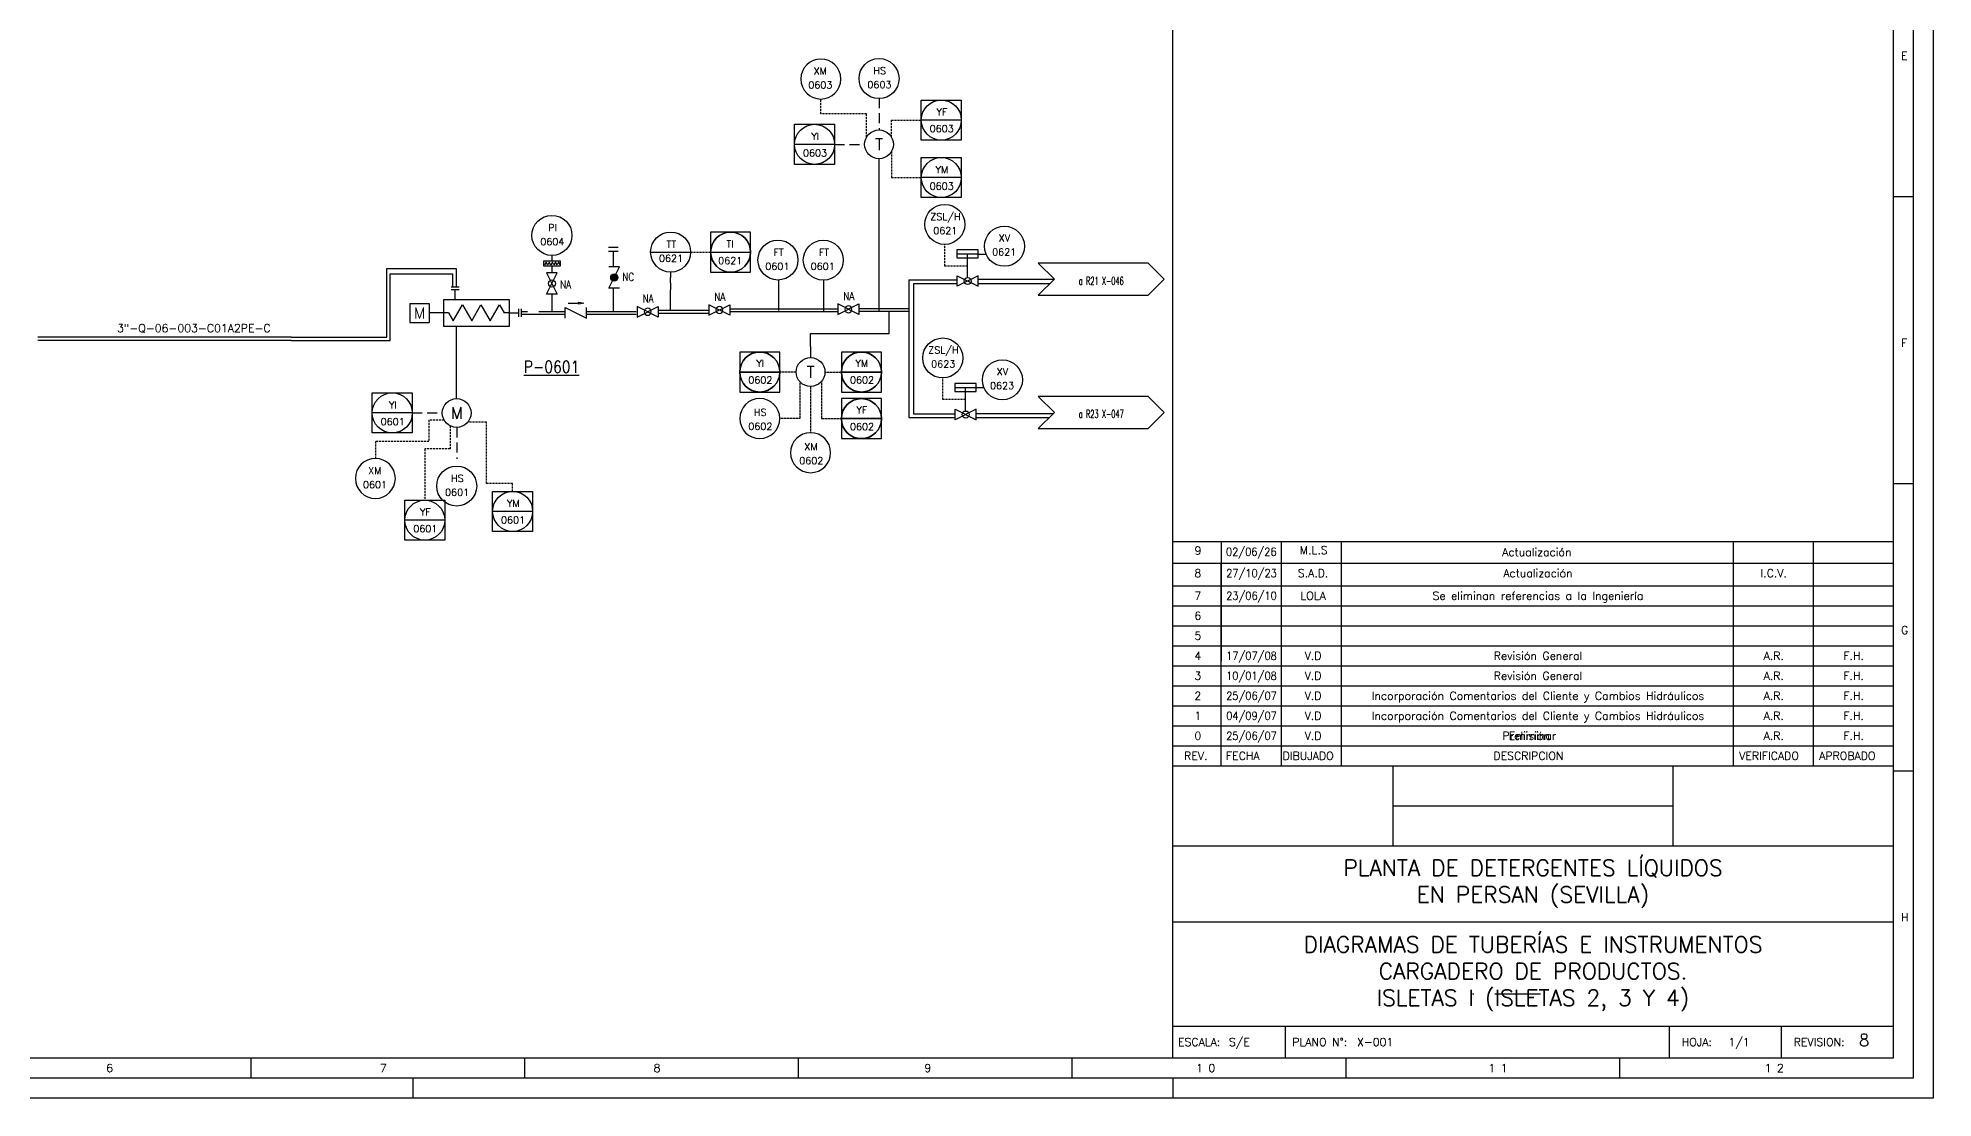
# Model space of a CAD drawing. Header units: millimetres. Extents: x 199 to 3946, y 1635 to 2230.
# Drawn here: x 1559.2 to 2032.9, y 1635.1 to 1900 of the extents above; entities that cross this region are included whole.
import ezdxf
from ezdxf.enums import TextEntityAlignment as Align

# ---------------------------------------------------------------- set-up
doc = ezdxf.new("R2010")
doc.units = ezdxf.units.MM
doc.linetypes.add('TRAZOS', pattern=[0.75, 0.5, -0.25])
for name, color, linetype in [('CAJETIN', 1, 'Continuous'), ('EQUIPOS', 5, 'Continuous'), ('EQUIPOS 02', 1, 'Continuous'), ('FORMATO', 7, 'Continuous'), ('INSTRUMENTOS', 1, 'Continuous'), ('TEX', 7, 'Continuous'), ('TEX EQUIPOS', 6, 'Continuous'), ('TEXTO-VALVULAS Y ACCESORIOS', 7, 'Continuous'), ('TUBERIA', 5, 'Continuous'), ('TUBERÍA2', 1, 'TRAZOS'), ('VALVULAS Y ACCESORIOS', 1, 'Continuous')]:
    doc.layers.add(name, color=color, linetype=linetype)
doc.layers.add('TUBERÍA3', color=1, linetype='Continuous', true_color=0xff0000)
doc.styles.add('PY', font='ROMANS.shx')
doc.styles.add('PY1', font='ROMANS.shx', dxfattribs={"width": 0.8})
doc.linetypes.add('SEÑAL_MECANICA2', pattern='A,4.411183,["o",PY,S=4.130212,R=360,X=0,Y=-1.374288],0.588817,-0.374158,["",PY,S=2,R=360,X=0,Y=-0.688262],-2.183682', length=7.55784)

# ---------------------------------------------------------------- blocks, each defined once
blk = doc.blocks.new('SEÑAL CIRCU MARCO')
at = {"color": 1, "linetype": 'Continuous', "ltscale": 0.5}
blk.add_line((5.7, 5.7), (-5.7, 5.7), dxfattribs=at)
at = {"color": 1, "flags": 128}
blk.add_lwpolyline([(5.7, 0), (-5.7, 0), (-5.7, 11.4), (5.7, 11.4)], close=True, dxfattribs=at)
at = {"color": 1}
blk.add_circle((0, 5.7), 5.7, dxfattribs=at)
at = {"style": 'PY'}
for tag, p in [('XXX', (0.18, 7.98)), ('YYY', (0.13, 3.24))]:
    blk.add_attdef(tag, text='', height=2, dxfattribs=at).set_placement(p, align=Align.MIDDLE)
blk = doc.blocks.new('SEÑAL CIR')
at = {"color": 1}
blk.add_circle((0, 5.7), 5.7, dxfattribs=at)
at = {"layer": 'INSTRUMENTOS', "linetype": 'Continuous', "style": 'PY', "flags": 4}
for p in [(0.18, 6.94), (0.13, 2.95)]:
    blk.add_attdef('---', text='', height=2, dxfattribs=at).set_placement(p, align=Align.CENTER)
blk = doc.blocks.new('VALV GLOB-V')
at = {"layer": 'INSTRUMENTOS', "color": 1, "flags": 128}
blk.add_lwpolyline([(5.7, -1.43), (5.7, 1.43), (0, -1.43), (0, 1.43)], close=True, dxfattribs=at)
at = {"layer": 'INSTRUMENTOS', "color": 1}
blk.add_circle((2.85, 0), 0.95, dxfattribs=at)
at = {"layer": 'INSTRUMENTOS', "color": 7, "linetype": 'SEÑAL_MECANICA2', "style": 'PY'}
blk.add_attdef('REF.', text='', height=2, dxfattribs=at).set_placement((3, -3.37), align=Align.MIDDLE)
blk = doc.blocks.new('DIAFRAGMA')
at = {"layer": 'INSTRUMENTOS', "color": 1, "ltscale": 0.1, "flags": 128}
blk.add_lwpolyline([(0, -2.25), (0, 2.25), (1.5, 2.25), (1.5, -2.25)], close=True, dxfattribs=at)
blk.add_lwpolyline([(0.46, -2.25), (1.12, -1.86), (0.38, -1.43), (1.12, -1), (0.38, -0.56), (1.12, -0.13), (0.38, 0.3), (1.12, 0.73), (0.38, 1.17), (1.12, 1.6), (0.38, 2.03), (0.75, 2.25)], dxfattribs=at)
blk = doc.blocks.new('MARCO-A1')
at = {"layer": 'FORMATO', "color": 5}
for p, q in [((831, 225.25), (836, 225.25)), ((831, 153.5), (836, 153.5)), ((831, 81.75), (836, 81.75)), ((420.5, 10), (420.5, 5)), ((488.92, 10), (488.92, 5)), ((557.33, 10), (557.33, 5)), ((625.75, 10), (625.75, 5)), ((694.17, 10), (694.17, 5)), ((762.58, 10), (762.58, 5))]:
    blk.add_line(p, q, dxfattribs=at)
at = {"layer": 'FORMATO', "color": 1, "linetype": 'Continuous'}
for p, q in [((461, 5), (461, 0)), ((651, 5), (651, 0))]:
    blk.add_line(p, q, dxfattribs=at)
at = {"layer": 'FORMATO', "color": 1}
blk.add_lwpolyline([(0, 594), (841, 594), (841, 0), (0, 0)], close=True, dxfattribs=at)
at = {"layer": 'FORMATO', "color": 5}
blk.add_lwpolyline([(5, 589), (836, 589), (836, 5), (5, 5)], close=True, dxfattribs=at)
at = {"layer": 'FORMATO', "color": 8, "linetype": 'Continuous'}
blk.add_lwpolyline([(10, 584), (831, 584), (831, 10), (10, 10)], close=True, dxfattribs=at)
at = {"layer": 'FORMATO', "color": 1, "style": 'PY'}
for s, p in [('E', (833, 259.42)), ('F', (833, 187.67)), ('G', (833, 115.92)), ('H', (833, 44.17)), ('6', (384.34, 6.5)), ('7', (452.75, 6.5)), ('8', (521.17, 6.5)), ('9', (588.85, 6.5)), ('1 0', (656.77, 6.5)), ('1 1', (729.83, 6.5)), ('1 2', (798.88, 6.5))]:
    blk.add_text(s, height=2, dxfattribs=at).set_placement(p)
blk = doc.blocks.new('BOMBA VOLUMETRICA')
at = {"layer": 'EQUIPOS', "linetype": 'Continuous'}
for p, q in [((-11.27, -4.05), (-11.27, -8.85)), ((-11.27, -4.05), (-6.47, -4.05)), ((-6.47, -4.05), (-6.47, -8.85)), ((-0.45, -8.45), (1.86, -4.45)), ((0, -3.12), (0, -0.67)), ((1.86, -4.45), (4.17, -8.45)), ((4.17, -8.45), (6.48, -4.45)), ((6.48, -4.45), (8.79, -8.45)), ((8.79, -8.45), (11.1, -4.45)), ((11.1, -4.45), (12.25, -6.45)), ((-11.27, -8.85), (-6.47, -8.85)), ((-1.61, -6.45), (-6.47, -6.45)), ((-1.61, -6.45), (-0.45, -8.45)), ((13.52, -6.45), (12.25, -6.45)), ((13.52, -6.45), (15.97, -6.45))]:
    blk.add_line(p, q, dxfattribs=at)
at = {"layer": 'EQUIPOS', "linetype": 'Continuous', "flags": 128}
blk.add_lwpolyline([(-2.78, -3.12), (13.52, -3.12), (13.52, -9.79), (-2.78, -9.79)], close=True, dxfattribs=at)
at = {"layer": 'VALVULAS Y ACCESORIOS', "ltscale": 0.1}
for p, q in [((1, 0), (-1, 0)), ((1, -0.67), (-1, -0.67)), ((15.97, -7.45), (15.97, -5.45)), ((16.64, -7.45), (16.64, -5.45))]:
    blk.add_line(p, q, dxfattribs=at)
at = {"layer": 'EQUIPOS 02', "style": 'PY'}
blk.add_text('M', height=2.8, dxfattribs=at).set_placement((-8.87, -6.45), align=Align.MIDDLE)
at = {"layer": 'TEX EQUIPOS', "linetype": 'Continuous', "style": 'PY1', "width": 0.8}
blk.add_attdef('REF_EQUIPO', text='', height=3, dxfattribs=at).set_placement((2.35, -13.59), align=Align.MIDDLE_CENTER)
blk = doc.blocks.new('VALVULA RETENCION')
at = {"layer": 'VALVULAS Y ACCESORIOS'}
blk.add_line((0.79, 2.4), (3.43, 2.4), dxfattribs=at)
at = {"layer": 'VALVULAS Y ACCESORIOS', "flags": 128}
blk.add_lwpolyline([(0, -1.33), (0, 1.33), (5.33, -1.33), (5.33, 1.33)], dxfattribs=at)
blk.add_lwpolyline([(4.65, 2.4), (3.43, 2.14), (3.43, 2.66)], close=True, dxfattribs=at)
at = {"layer": 'TEXTO-VALVULAS Y ACCESORIOS', "linetype": 'SEÑAL_MECANICA2', "style": 'PY1', "width": 0.8}
blk.add_attdef('REF.', text='', height=2, dxfattribs=at).set_placement((2.94, -3.07), align=Align.MIDDLE)
blk = doc.blocks.new('VALV DE MARIPOSA')
at = {"layer": 'VALVULAS Y ACCESORIOS'}
h = blk.add_hatch(color=256, dxfattribs=at)
edge = h.paths.add_edge_path()
edge.add_arc((2.67, 0), 0.889, 0, 360)
at = {"layer": 'VALVULAS Y ACCESORIOS', "flags": 128}
blk.add_lwpolyline([(0, -1.33), (0, 1.33), (5.33, -1.33), (5.33, 1.33)], dxfattribs=at)
at = {"layer": 'VALVULAS Y ACCESORIOS'}
blk.add_circle((2.67, 0), 0.889, dxfattribs=at)
at = {"layer": 'TEXTO-VALVULAS Y ACCESORIOS', "linetype": 'SEÑAL_MECANICA2', "style": 'PY1', "width": 0.8}
blk.add_attdef('REF.', text='', height=2, dxfattribs=at).set_placement((2.94, -3.07), align=Align.MIDDLE)
blk = doc.blocks.new('BANDERA DE FLUJO')
at = {"layer": 'TEX', "color": 1, "ltscale": 0.1, "flags": 128}
blk.add_lwpolyline([(-4, 4), (-31.46, 4), (-27.46, 0), (-31.46, -4), (-4, -4), (0, 0)], close=True, dxfattribs=at)
at = {"layer": 'TEX', "style": 'PY1', "width": 0.8}
for tag, p in [('ETIQUETA-LINEA-1', (-15.73, 0.61)), ('ETIQUETA-LINEA-2', (-15.73, -2.91))]:
    blk.add_attdef(tag, text='', height=2, dxfattribs=at).set_placement(p, align=Align.CENTER)

msp = doc.modelspace()

# ---------------------------------------------------------------- linework, layer by layer
at = {"color": 1}
for p, q in [((1769.43, 1831.83), (1769.43, 1869.77)), ((1687.66, 1845.63), (1687.66, 1844.27)), ((1687.66, 1842.92), (1687.66, 1841.25)), ((1712.34, 1846.45), (1722.34, 1846.45)), ((1794.21, 1845.98), (1796.16, 1845.98)), ((1717.34, 1841.46), (1717.34, 1840.1)), ((1717.34, 1838.75), (1717.34, 1840.1)), ((1717.34, 1838.75), (1717.34, 1837.07)), ((1687.66, 1835.98), (1687.66, 1831.65)), ((1717.34, 1831.81), (1717.34, 1837.07)), ((1663.85, 1809.87), (1663.85, 1827.91)), ((1793.7, 1812.61), (1795.64, 1812.61))]:
    msp.add_line(p, q, dxfattribs=at)
at = {"color": 5, "linetype": 'Continuous'}
for p, q in [((1646.4, 1825.17), (1646.4, 1842.33)), ((1646.4, 1842.33), (1663.73, 1842.33)), ((1663.73, 1842.33), (1663.73, 1837.7)), ((1776.9, 1839.54), (1776.9, 1805.11)), ((1622.56, 1825.17), (1646.4, 1825.17))]:
    msp.add_line(p, q, dxfattribs=at)
at = {"color": 4, "linetype": 'Continuous'}
for p, q in [((1647.26, 1824.37), (1647.26, 1841.06)), ((1647.26, 1841.06), (1662.84, 1841.06)), ((1662.84, 1841.06), (1662.84, 1837.7)), ((1778.05, 1838.63), (1778.05, 1806.04)), ((1622.56, 1824.37), (1647.26, 1824.37))]:
    msp.add_line(p, q, dxfattribs=at)
at = {"color": 4}
for p, q in [((1776.88, 1839.55), (1788.9, 1839.55)), ((1794.23, 1839.68), (1813.16, 1839.68)), ((1778.05, 1806.02), (1788.46, 1806.02)), ((1793.74, 1806.17), (1812.91, 1806.17))]:
    msp.add_line(p, q, dxfattribs=at)
at = {"color": 5}
for p, q in [((1778.05, 1838.64), (1788.89, 1838.64)), ((1794.26, 1838.62), (1812.14, 1838.62)), ((1776.9, 1805.11), (1788.45, 1805.11)), ((1793.72, 1805.11), (1811.83, 1805.11))]:
    msp.add_line(p, q, dxfattribs=at)
at = {"color": 1, "linetype": 'Continuous'}
for p, q in [((1771.98, 1826.16), (1771.98, 1831.58)), ((1752.32, 1822.85), (1752.32, 1826.16)), ((1752.32, 1826.16), (1771.98, 1826.16))]:
    msp.add_line(p, q, dxfattribs=at)
at = {"color": 1}
for centre in [(1769.43, 1873.38), (1752.32, 1816.49), (1663.86, 1806.27)]:
    msp.add_circle(centre, 3.6, dxfattribs=at)
at = {"layer": 'CAJETIN', "color": 8, "linetype": 'Continuous'}
for p, q in [((1842.91, 1645.11), (1842.91, 2219.11)), ((1842.91, 1670.23), (1842.91, 1755.56)), ((1842.91, 1718.11), (2022.91, 1718.11)), ((1897.91, 1698.11), (1897.91, 1718.11)), ((1967.91, 1698.11), (1967.91, 1718.11)), ((1897.91, 1708.11), (1967.91, 1708.11)), ((1842.91, 1698.11), (2022.91, 1698.11)), ((1842.91, 1679.11), (2022.91, 1679.11)), ((1842.91, 1653.11), (2022.91, 1653.11)), ((1870.91, 1653.11), (1870.91, 1645.11))]:
    msp.add_line(p, q, dxfattribs=at)
at = {"layer": 'CAJETIN', "color": 1}
for p, q in [((1842.81, 1774.14), (2022.81, 1774.14)), ((1854.93, 1774.26), (1854.93, 1744.27)), ((1869.93, 1774.14), (1869.93, 1744.27)), ((1884.93, 1774.02), (1884.93, 1744.27)), ((1982.93, 1774.02), (1982.93, 1744.27)), ((2002.93, 1774.26), (2002.93, 1744.27)), ((1842.91, 1768.75), (2022.91, 1768.75)), ((1854.91, 1768.75), (1854.91, 1743.75)), ((1869.91, 1768.75), (1869.91, 1743.75)), ((1884.91, 1768.75), (1884.91, 1743.75)), ((1982.91, 1768.75), (1982.91, 1743.75)), ((2002.91, 1768.75), (2002.91, 1743.75)), ((1842.91, 1763.11), (2022.91, 1763.11)), ((1854.91, 1763.11), (1854.91, 1738.11)), ((1869.91, 1763.11), (1869.91, 1738.11)), ((1884.91, 1763.11), (1884.91, 1738.11)), ((1982.91, 1763.11), (1982.91, 1738.11)), ((2002.91, 1763.11), (2002.91, 1738.11)), ((1842.91, 1758.11), (2022.91, 1758.11)), ((1842.91, 1753.11), (2022.91, 1753.11)), ((1842.91, 1748.11), (2022.91, 1748.11)), ((1854.91, 1748.11), (1854.91, 1723.11)), ((1869.91, 1748.11), (1869.91, 1723.11)), ((1884.91, 1748.11), (1884.91, 1723.11)), ((1982.91, 1748.11), (1982.91, 1723.11)), ((2002.91, 1748.11), (2002.91, 1723.11)), ((1842.91, 1743.11), (2022.91, 1743.11)), ((1842.91, 1738.11), (2022.91, 1738.11)), ((1842.91, 1733.11), (2022.91, 1733.11)), ((1842.91, 1728.11), (2022.91, 1728.11)), ((1842.91, 1728.11), (2022.91, 1728.11))]:
    msp.add_line(p, q, dxfattribs=at)
at = {"layer": 'CAJETIN', "color": 5}
for p, q in [((1842.91, 1723.11), (2022.91, 1723.11)), ((1854.91, 1723.11), (1854.91, 1718.11)), ((1869.91, 1723.11), (1869.91, 1718.11)), ((1884.91, 1723.11), (1884.91, 1718.11)), ((1982.91, 1723.11), (1982.91, 1718.11)), ((2002.91, 1723.11), (2002.91, 1718.11))]:
    msp.add_line(p, q, dxfattribs=at)
at = {"layer": 'CAJETIN', "color": 8}
for p, q in [((1966.91, 1653.11), (1966.91, 1645.11)), ((1994.91, 1653.11), (1994.91, 1645.11))]:
    msp.add_line(p, q, dxfattribs=at)
at = {"layer": 'TUBERIA', "color": 1, "linetype": 'TRAZOS', "ltscale": 5}
for p, q in [((1769.43, 1884.89), (1769.43, 1877.01)), ((1758.32, 1873.38), (1765.83, 1873.38)), ((1652.75, 1806.27), (1660.26, 1806.27)), ((1663.86, 1802.67), (1663.86, 1794.79))]:
    msp.add_line(p, q, dxfattribs=at)
at = {"layer": 'TUBERIA', "color": 1, "linetype": 'Continuous', "ltscale": 5}
for p, q in [((1744.26, 1839.48), (1744.26, 1831.86)), ((1755.59, 1839.44), (1755.59, 1831.82))]:
    msp.add_line(p, q, dxfattribs=at)
at = {"layer": 'TUBERIA', "color": 5, "linetype": 'Continuous'}
for p, q in [((1680.24, 1831.65), (1681.57, 1831.65)), ((1684.39, 1831.65), (1690.93, 1831.65)), ((1696.19, 1831.65), (1708.7, 1831.65)), ((1714.32, 1831.92), (1726.82, 1831.92)), ((1732.13, 1832.31), (1759.05, 1832.31)), ((1764.43, 1832.38), (1776.93, 1832.38)), ((1622.56, 1825.17), (1559.16, 1825.17)), ((1917.76, 1661.17), (1918.1, 1661.17)), ((1923.37, 1661.17), (1934.75, 1661.17))]:
    msp.add_line(p, q, dxfattribs=at)
at = {"layer": 'TUBERIA', "color": 4, "linetype": 'Continuous'}
for p, q in [((1690.93, 1830.85), (1680.24, 1830.85)), ((1690.93, 1830.85), (1686.84, 1830.85)), ((1708.74, 1830.85), (1696.19, 1830.85)), ((1726.86, 1831.12), (1714.32, 1831.12)), ((1759.04, 1831.51), (1732.13, 1831.51)), ((1776.97, 1831.58), (1764.43, 1831.58)), ((1622.56, 1824.37), (1559.18, 1824.37))]:
    msp.add_line(p, q, dxfattribs=at)
for points in [[(1701.83, 1847.68), (1704.23, 1847.68)], [(1701.83, 1846.66), (1704.23, 1846.66)], [(1703.03, 1842.73), (1703.03, 1846.66)], [(1703.03, 1831.65), (1703.03, 1837.46)]]:
    msp.add_lwpolyline(points, dxfattribs=at)
at = {"layer": 'TUBERÍA2'}
for points in [[(1766.32, 1875.19), (1766.32, 1880.97), (1754.88, 1880.97), (1754.88, 1884.7)], [(1772.54, 1875.19), (1772.54, 1879.44), (1779.99, 1879.44)], [(1772.54, 1871.56), (1772.54, 1865.09), (1779.99, 1865.09)], [(1791.56, 1842.97), (1785.87, 1842.97), (1785.87, 1848.31)], [(1722.34, 1846.45), (1727.34, 1846.45)], [(1791.05, 1809.6), (1785.36, 1809.6), (1785.36, 1814.95)], [(1660.73, 1804.43), (1656.92, 1804.43), (1656.92, 1799.11), (1643.54, 1799.11), (1643.54, 1794.91)], [(1662.21, 1803.06), (1662.21, 1797.32), (1655.89, 1797.32), (1655.89, 1784.48)], [(1677.85, 1786.67), (1677.85, 1788.66), (1671.32, 1788.66), (1671.32, 1803.97), (1666.59, 1803.97)]]:
    msp.add_lwpolyline(points, dxfattribs=at)
at = {"layer": 'TUBERÍA2', "ltscale": 0.5}
for points in [[(1748.72, 1816.49), (1744.62, 1816.49)], [(1755.92, 1816.49), (1760.03, 1816.49)], [(1749.62, 1814.12), (1749.62, 1804.86), (1744.62, 1804.86)], [(1752.32, 1812.89), (1752.32, 1801.34)], [(1755.03, 1814.12), (1755.03, 1804.86), (1760.03, 1804.86)]]:
    msp.add_lwpolyline(points, dxfattribs=at)
at = {"layer": 'TUBERÍA3'}
for points in [[(1752.32, 1822.85), (1752.32, 1820.09)], [(1734.62, 1816.49), (1744.62, 1816.49)], [(1760.03, 1816.49), (1770.03, 1816.49)], [(1760.03, 1804.85), (1770.03, 1804.86)]]:
    msp.add_lwpolyline(points, dxfattribs=at)
for centre in [(1732.34, 1846.45), (1739.62, 1816.49), (1765.03, 1816.49), (1765.03, 1804.85)]:
    msp.add_circle(centre, 5, dxfattribs=at)
at = {"layer": 'VALVULAS Y ACCESORIOS'}
for p, q in [((1788.89, 1845.99), (1794.23, 1845.99)), ((1791.56, 1840.18), (1791.56, 1845.99)), ((1788.39, 1812.63), (1793.72, 1812.63)), ((1791.05, 1806.82), (1791.05, 1812.63))]:
    msp.add_line(p, q, dxfattribs=at)
at = {"layer": 'VALVULAS Y ACCESORIOS', "flags": 128}
for points in [[(1788.89, 1846.99), (1788.89, 1844.99), (1794.23, 1844.99), (1794.23, 1846.99)], [(1788.39, 1813.63), (1788.39, 1811.63), (1793.72, 1811.63), (1793.72, 1813.63)]]:
    msp.add_lwpolyline(points, close=True, dxfattribs=at)

# ---------------------------------------------------------------- block references
msp.add_blockref('MARCO-A1', (1191.91, 1635.11))
at = {"linetype": 'Continuous'}
ref = msp.add_blockref('SEÑAL CIR', (1754.88, 1884.7), dxfattribs=dict(at, xscale=-0.8771000000000413, yscale=0.8771000000000413, zscale=0.8771000000000413))
ref.add_attrib('---', 'XM', dxfattribs={"layer": 'INSTRUMENTOS', "color": 7, "linetype": 'Continuous', "height": 1.754, "style": 'PY'}).set_placement((1754.72, 1890.79), align=Align.CENTER)
ref.add_attrib('---', '0603', dxfattribs={"layer": 'INSTRUMENTOS', "color": 7, "linetype": 'Continuous', "height": 1.754, "style": 'PY'}).set_placement((1754.77, 1887.29), align=Align.CENTER)
ref = msp.add_blockref('SEÑAL CIR', (1769.43, 1884.81), dxfattribs=dict(at, xscale=0.8770999999999276, yscale=0.8770999999999276, zscale=0.8770999999999276))
ref.add_attrib('---', 'HS', dxfattribs={"layer": 'INSTRUMENTOS', "color": 7, "linetype": 'Continuous', "height": 1.754, "style": 'PY'}).set_placement((1769.59, 1890.89), align=Align.CENTER)
ref.add_attrib('---', '0603', dxfattribs={"layer": 'INSTRUMENTOS', "color": 7, "linetype": 'Continuous', "height": 1.754, "style": 'PY'}).set_placement((1769.54, 1887.39), align=Align.CENTER)
for p, xscale, yscale, zscale, values in [((1784.99, 1874.44), 0.8771000000000413, 0.8771000000000413, 0.8771000000000413, {'XXX': 'YF', 'YYY': '0603'}), ((1753.32, 1868.38), 0.8770999999999276, 0.8770999999999276, 0.8770999999999276, {'XXX': 'YI', 'YYY': '0603'}), ((1784.99, 1860.09), 0.8771000000000413, 0.8771000000000413, 0.8771000000000413, {'XXX': 'YM', 'YYY': '0603'}), ((1647.75, 1801.28), 0.8770999999999276, 0.8770999999999276, 0.8770999999999276, {'XXX': 'YI', 'YYY': '0601'}), ((1677.85, 1776.67), 0.8771000000000413, 0.8771000000000413, 0.8771000000000413, {'XXX': 'YM', 'YYY': '0601'}), ((1655.89, 1774.49), 0.8771000000000413, 0.8771000000000413, 0.8771000000000413, {'XXX': 'YF', 'YYY': '0601'})]:
    msp.add_blockref('SEÑAL CIRCU MARCO', p, dxfattribs=dict(xscale=xscale, yscale=yscale, zscale=zscale)).add_auto_attribs(values)
ref = msp.add_blockref('SEÑAL CIR', (1785.87, 1848.38), dxfattribs=dict(at, xscale=0.8771000000000413, yscale=0.8771000000000413, zscale=0.8771000000000413))
ref.add_attrib('---', 'ZSL/H', dxfattribs={"layer": 'INSTRUMENTOS', "color": 7, "linetype": 'Continuous', "height": 1.754, "style": 'PY'}).set_placement((1786.03, 1854.46), align=Align.CENTER)
ref.add_attrib('---', '0621', dxfattribs={"layer": 'INSTRUMENTOS', "color": 7, "linetype": 'Continuous', "height": 1.754, "style": 'PY'}).set_placement((1785.98, 1850.96), align=Align.CENTER)
ref = msp.add_blockref('SEÑAL CIR', (1687.66, 1845.63), dxfattribs=dict(at, xscale=0.8770999999999276, yscale=0.8770999999999276, zscale=0.8770999999999276))
ref.add_attrib('---', 'PI', dxfattribs={"layer": 'INSTRUMENTOS', "color": 7, "linetype": 'Continuous', "height": 1.754, "style": 'PY'}).set_placement((1687.82, 1851.72), align=Align.CENTER)
ref.add_attrib('---', '0604', dxfattribs={"layer": 'INSTRUMENTOS', "color": 7, "linetype": 'Continuous', "height": 1.754, "style": 'PY'}).set_placement((1687.77, 1848.22), align=Align.CENTER)
ref = msp.add_blockref('SEÑAL CIR', (1800.78, 1842.92), dxfattribs=dict(at, xscale=0.8770999999999276, yscale=0.8770999999999276, zscale=0.8770999999999276))
ref.add_attrib('---', 'XV', dxfattribs={"layer": 'INSTRUMENTOS', "color": 7, "linetype": 'Continuous', "height": 1.754, "style": 'PY'}).set_placement((1800.78, 1849.07), align=Align.CENTER)
ref.add_attrib('---', '0621', dxfattribs={"layer": 'INSTRUMENTOS', "color": 7, "linetype": 'Continuous', "height": 1.754, "style": 'PY'}).set_placement((1800.71, 1845.58), align=Align.CENTER)
ref = msp.add_blockref('SEÑAL CIR', (1717.34, 1841.46), dxfattribs=dict(at, xscale=0.8770999999999276, yscale=0.8770999999999276, zscale=0.8770999999999276))
ref.add_attrib('---', 'TT', dxfattribs={"layer": 'INSTRUMENTOS', "color": 7, "linetype": 'Continuous', "height": 1.754, "style": 'PY'}).set_placement((1717.5, 1847.54), align=Align.CENTER)
ref.add_attrib('---', '0621', dxfattribs={"layer": 'INSTRUMENTOS', "color": 7, "linetype": 'Continuous', "height": 1.754, "style": 'PY'}).set_placement((1717.45, 1844.04), align=Align.CENTER)
ref = msp.add_blockref('SEÑAL CIRCU MARCO', (1732.34, 1841.45), dxfattribs=dict(xscale=-0.8771000000000413, yscale=0.8771000000000413, zscale=0.8771000000000413))
ref.add_attrib('XXX', 'TI', dxfattribs={"height": 1.754, "style": 'PY'}).set_placement((1732.18, 1848.45), align=Align.MIDDLE)
ref.add_attrib('YYY', '0621', dxfattribs={"height": 1.754, "style": 'PY'}).set_placement((1732.23, 1844.29), align=Align.MIDDLE)
ref = msp.add_blockref('SEÑAL CIR', (1744.16, 1839.48), dxfattribs=dict(at, xscale=0.8770999999999276, yscale=0.8770999999999276, zscale=0.8770999999999276))
ref.add_attrib('---', 'FT', dxfattribs={"layer": 'INSTRUMENTOS', "color": 7, "linetype": 'Continuous', "height": 1.754, "style": 'PY'}).set_placement((1744.32, 1845.56), align=Align.CENTER)
ref.add_attrib('---', '0601', dxfattribs={"layer": 'INSTRUMENTOS', "color": 7, "linetype": 'Continuous', "height": 1.754, "style": 'PY'}).set_placement((1744.02, 1842.06), align=Align.CENTER)
ref = msp.add_blockref('SEÑAL CIR', (1755.5, 1839.44), dxfattribs=dict(at, xscale=0.8770999999999276, yscale=0.8770999999999276, zscale=0.8770999999999276))
ref.add_attrib('---', 'FT', dxfattribs={"layer": 'INSTRUMENTOS', "color": 7, "linetype": 'Continuous', "height": 1.754, "style": 'PY'}).set_placement((1755.66, 1845.52), align=Align.CENTER)
ref.add_attrib('---', '0601', dxfattribs={"layer": 'INSTRUMENTOS', "color": 7, "linetype": 'Continuous', "height": 1.754, "style": 'PY'}).set_placement((1755.35, 1842.03), align=Align.CENTER)
at = {"color": 1, "linetype": 'Continuous', "xscale": 0.900000000000091, "yscale": 0.900000000000091, "zscale": 0.900000000000091, "rotation": 90}
msp.add_blockref('DIAFRAGMA', (1687.66, 1842.92), dxfattribs=at)
ref = msp.add_blockref('BANDERA DE FLUJO', (1840.71, 1839.66))
ref.add_attrib('ETIQUETA-LINEA-1', 'a R21 X-046', dxfattribs={"layer": 'TEX', "height": 2, "style": 'PY1', "width": 0.6}).set_placement((1824.98, 1840.27), align=Align.TOP_CENTER)
at = {"linetype": 'Continuous', "yscale": 0.9232631578947803}
for p, xscale, zscale, rotation in [((1687.66, 1835.98), 0.9232631578947803, 0.9232631578947803, 90), ((1759.15, 1832.18), -0.9232631578945529, 0.9232631578946926, 180), ((1708.98, 1831.55), -0.9232631578945529, 0.9232631578946926, 180), ((1726.9, 1832), -0.9232631578945529, 0.9232631578946926, 180)]:
    msp.add_blockref('VALV GLOB-V', p, dxfattribs=dict(at, xscale=xscale, zscale=zscale, rotation=rotation))
at = {"linetype": 'Continuous', "rotation": 90}
msp.add_blockref('VALV DE MARIPOSA', (1703.24, 1837.44), dxfattribs=at)
at = {"linetype": 'Continuous', "xscale": 0.9232631578945529, "yscale": 0.9232631578945529, "zscale": 0.9232631578945529}
for p in [(1788.96, 1839.23), (1788.46, 1805.87)]:
    msp.add_blockref('VALV GLOB-V', p, dxfattribs=at)
at = {"linetype": 'Continuous'}
for name, p in [('BOMBA VOLUMETRICA', (1663.45, 1837.7)), ('VALVULA RETENCION', (1690.96, 1831.29))]:
    msp.add_blockref(name, p, dxfattribs=at)
ref = msp.add_blockref('SEÑAL CIR', (1785.36, 1815.01), dxfattribs=dict(at, xscale=0.8771000000000413, yscale=0.8771000000000413, zscale=0.8771000000000413))
ref.add_attrib('---', 'ZSL/H', dxfattribs={"layer": 'INSTRUMENTOS', "color": 7, "linetype": 'Continuous', "height": 1.754, "style": 'PY'}).set_placement((1785.52, 1821.1), align=Align.CENTER)
ref.add_attrib('---', '0623', dxfattribs={"layer": 'INSTRUMENTOS', "color": 7, "linetype": 'Continuous', "height": 1.754, "style": 'PY'}).set_placement((1785.47, 1817.6), align=Align.CENTER)
ref = msp.add_blockref('SEÑAL CIRCU MARCO', (1739.62, 1821.49), dxfattribs=dict(xscale=-0.8771000000000412, yscale=0.8771000000000412, zscale=0.8771000000000412, rotation=180))
ref.add_attrib('XXX', '0602', dxfattribs={"height": 1.754, "style": 'PY'}).set_placement((1739.78, 1814.49), align=Align.MIDDLE)
ref.add_attrib('YYY', 'YI', dxfattribs={"height": 1.754, "style": 'PY'}).set_placement((1739.73, 1818.65), align=Align.MIDDLE)
ref = msp.add_blockref('SEÑAL CIRCU MARCO', (1765.03, 1821.49), dxfattribs=dict(xscale=-0.8771000000000412, yscale=0.8771000000000412, zscale=0.8771000000000412, rotation=180))
ref.add_attrib('XXX', '0602', dxfattribs={"height": 1.754, "style": 'PY'}).set_placement((1765.19, 1814.49), align=Align.MIDDLE)
ref.add_attrib('YYY', 'YM', dxfattribs={"height": 1.754, "style": 'PY'}).set_placement((1765.14, 1818.65), align=Align.MIDDLE)
ref = msp.add_blockref('SEÑAL CIR', (1800.27, 1809.55), dxfattribs=dict(at, xscale=0.8770999999999276, yscale=0.8770999999999276, zscale=0.8770999999999276))
ref.add_attrib('---', 'XV', dxfattribs={"layer": 'INSTRUMENTOS', "color": 7, "linetype": 'Continuous', "height": 1.754, "style": 'PY'}).set_placement((1800.27, 1815.71), align=Align.CENTER)
ref.add_attrib('---', '0623', dxfattribs={"layer": 'INSTRUMENTOS', "color": 7, "linetype": 'Continuous', "height": 1.754, "style": 'PY'}).set_placement((1800.2, 1812.22), align=Align.CENTER)
ref = msp.add_blockref('SEÑAL CIR', (1739.62, 1809.88), dxfattribs=dict(at, xscale=-0.8771000000000412, yscale=0.8771000000000412, zscale=0.8771000000000412, rotation=180))
ref.add_attrib('---', '0602', dxfattribs={"layer": 'INSTRUMENTOS', "color": 7, "linetype": 'Continuous', "height": 1.754, "style": 'PY'}).set_placement((1739.78, 1802.04), align=Align.CENTER)
ref.add_attrib('---', 'HS', dxfattribs={"layer": 'INSTRUMENTOS', "color": 7, "linetype": 'Continuous', "height": 1.754, "style": 'PY'}).set_placement((1739.73, 1805.54), align=Align.CENTER)
ref = msp.add_blockref('SEÑAL CIRCU MARCO', (1765.03, 1809.85), dxfattribs=dict(xscale=-0.8771000000000412, yscale=0.8771000000000412, zscale=0.8771000000000412, rotation=180))
ref.add_attrib('XXX', '0602', dxfattribs={"height": 1.754, "style": 'PY'}).set_placement((1765.19, 1802.85), align=Align.MIDDLE)
ref.add_attrib('YYY', 'YF', dxfattribs={"height": 1.754, "style": 'PY'}).set_placement((1765.14, 1807.01), align=Align.MIDDLE)
ref = msp.add_blockref('BANDERA DE FLUJO', (1840.71, 1806.41))
ref.add_attrib('ETIQUETA-LINEA-1', 'a R23 X-047', dxfattribs={"layer": 'TEX', "height": 2, "style": 'PY1', "width": 0.6}).set_placement((1824.98, 1807.02), align=Align.TOP_CENTER)
ref = msp.add_blockref('SEÑAL CIR', (1752.32, 1801.34), dxfattribs=dict(at, xscale=-0.8771000000000412, yscale=0.8771000000000412, zscale=0.8771000000000412, rotation=180))
ref.add_attrib('---', '0602', dxfattribs={"layer": 'INSTRUMENTOS', "color": 7, "linetype": 'Continuous', "height": 1.754, "style": 'PY'}).set_placement((1752.48, 1793.5), align=Align.CENTER)
ref.add_attrib('---', 'XM', dxfattribs={"layer": 'INSTRUMENTOS', "color": 7, "linetype": 'Continuous', "height": 1.754, "style": 'PY'}).set_placement((1752.43, 1797), align=Align.CENTER)
ref = msp.add_blockref('SEÑAL CIR', (1643.54, 1784.91), dxfattribs=dict(at, xscale=-0.8771000000000413, yscale=0.8771000000000413, zscale=0.8771000000000413))
ref.add_attrib('---', 'XM', dxfattribs={"layer": 'INSTRUMENTOS', "color": 7, "linetype": 'Continuous', "height": 1.754, "style": 'PY'}).set_placement((1643.38, 1791), align=Align.CENTER)
ref.add_attrib('---', '0601', dxfattribs={"layer": 'INSTRUMENTOS', "color": 7, "linetype": 'Continuous', "height": 1.754, "style": 'PY'}).set_placement((1643.43, 1787.5), align=Align.CENTER)
ref = msp.add_blockref('SEÑAL CIR', (1663.86, 1783.01), dxfattribs=dict(at, xscale=0.8770999999999276, yscale=0.8770999999999276, zscale=0.8770999999999276))
ref.add_attrib('---', 'HS', dxfattribs={"layer": 'INSTRUMENTOS', "color": 7, "linetype": 'Continuous', "height": 1.754, "style": 'PY'}).set_placement((1664.01, 1789.1), align=Align.CENTER)
ref.add_attrib('---', '0601', dxfattribs={"layer": 'INSTRUMENTOS', "color": 7, "linetype": 'Continuous', "height": 1.754, "style": 'PY'}).set_placement((1663.97, 1785.6), align=Align.CENTER)

# ---------------------------------------------------------------- texts
at = {"color": 7, "style": 'PY'}
for s, p in [('T', (1769.43, 1873.38)), ('T', (1752.33, 1816.49)), ('M', (1663.86, 1806.27))]:
    msp.add_text(s, height=2.92, dxfattribs=at).set_placement(p, align=Align.MIDDLE)
at = {"layer": 'CAJETIN', "color": 1, "style": 'PY'}
for s, p in [('9', (1849.15, 1770.89)), ('M.L.S', (1878.08, 1771.01)), ('Actualización', (1933.87, 1770.52)), ('8', (1849.14, 1765.25)), ('S.A.D.', (1877.93, 1765.25)), ('Actualización', (1934.15, 1765.25)), ('I.C.V.', (1993.07, 1765.25)), ('7', (1849.14, 1759.61)), ('LOLA', (1877.93, 1759.61)), ('Se eliminan referencias a la Ingeniería', (1934.15, 1759.61)), ('6', (1849.14, 1754.61)), ('5', (1849.14, 1749.61)), ('4', (1849.14, 1744.61)), ('V.D', (1877.93, 1744.61)), ('Revisión General', (1934.15, 1744.61)), ('A.R.', (1993.07, 1744.61)), ('F.H.', (2013.07, 1744.61)), ('3', (1849.14, 1739.61)), ('V.D', (1877.93, 1739.61)), ('Revisión General', (1934.15, 1739.61)), ('A.R.', (1993.07, 1739.61)), ('F.H.', (2013.07, 1739.61)), ('2', (1849.14, 1734.61)), ('V.D', (1877.93, 1734.61)), ('Incorporación Comentarios del Cliente y Cambios Hidráulicos', (1934.15, 1734.61)), ('A.R.', (1993.07, 1734.61)), ('F.H.', (2013.07, 1734.61)), ('1', (1849.14, 1729.61)), ('V.D', (1877.93, 1729.61)), ('Incorporación Comentarios del Cliente y Cambios Hidráulicos', (1934.15, 1729.61)), ('A.R.', (1993.07, 1729.61)), ('F.H.', (2013.07, 1729.61)), ('0', (1849.14, 1724.61)), ('V.D', (1877.93, 1724.61)), ('Preliminar', (1932, 1724.64)), ('Emisión', (1932, 1724.61)), ('A.R.', (1993.07, 1724.61)), ('F.H.', (2013.07, 1724.61))]:
    msp.add_text(s, height=2, dxfattribs=at).set_placement(p, align=Align.CENTER)
at = {"layer": 'CAJETIN', "color": 1, "style": 'PY', "width": 0.9}
for s, p in [('02/06/26', (1862.49, 1770.59)), ('27/10/23', (1862.53, 1765.25)), ('23/06/10', (1862.53, 1759.61)), ('17/07/08', (1862.53, 1744.61)), ('10/01/08', (1862.53, 1739.61)), ('25/06/07', (1862.53, 1734.61)), ('04/09/07', (1862.53, 1729.61)), ('25/06/07', (1862.53, 1724.61))]:
    msp.add_text(s, height=2, dxfattribs=at).set_placement(p, align=Align.CENTER)
at = {"layer": 'CAJETIN', "color": 1, "style": 'PY'}
for s, p in [('REV.', (1845.7, 1719.61)), ('FECHA', (1856.15, 1719.61)), ('DIBUJADO', (1870.31, 1719.61)), ('DESCRIPCION', (1923.01, 1719.61)), ('VERIFICADO', (1984.44, 1719.61)), ('APROBADO', (2004.44, 1719.61)), ('ESCALA:', (1844.18, 1648.11)), ('S/E', (1856.89, 1648.11)), ('PLANO N%%D:', (1872.73, 1648.11)), ('X-001', (1888.9, 1648.11)), ('HOJA:', (1970.08, 1648.11)), ('1/1', (1981.76, 1648.11)), ('REVISION:', (1998.08, 1648.11))]:
    msp.add_text(s, height=2, dxfattribs=at).set_placement(p)
at = {"layer": 'CAJETIN', "color": 6, "style": 'PY'}
msp.add_text('8', height=3, dxfattribs=at).set_placement((2014.38, 1648.11))
at = {"layer": 'CAJETIN', "color": 5, "char_height": 4, "attachment_point": 5, "style": 'PY'}
for s, insert, width in [('PLANTA DE DETERGENTES LÍQUIDOS\\PEN PERSAN (SEVILLA)', (1932.91, 1688.61), 175.9153), ('DIAGRAMAS DE TUBERÍAS E INSTRUMENTOS\\PCARGADERO DE PRODUCTOS.\\PISLETAS I (ISLETAS 2, 3 Y 4)', (1932.91, 1666.14), 177.4745)]:
    msp.add_mtext(s, dxfattribs=dict(at, insert=insert, width=width))
at = {"layer": 'EQUIPOS', "color": 6, "linetype": 'Continuous', "style": 'PY', "width": 0.85}
msp.add_text('%%UP-0601', height=3, dxfattribs=at).set_placement((1687.56, 1816.31), align=Align.CENTER)
at = {"layer": 'TEX', "color": 7, "char_height": 2, "width": 28.6036, "attachment_point": 5, "style": 'PY1'}
for s, insert in [('NA', (1691.09, 1838.38)), ('NC', (1706.74, 1840.25)), ('NA', (1711.71, 1834.84)), ('NA', (1729.63, 1835.29)), ('NA', (1761.88, 1835.47))]:
    msp.add_mtext(s, dxfattribs=dict(at, insert=insert))
at = {"layer": 'TEXTO-VALVULAS Y ACCESORIOS', "style": 'PY'}
msp.add_text('3"-Q-06-003-C01A2PE-C', height=2, dxfattribs=at).set_placement((1598.15, 1826.46), align=Align.CENTER)

doc.saveas('drawing.dxf')
